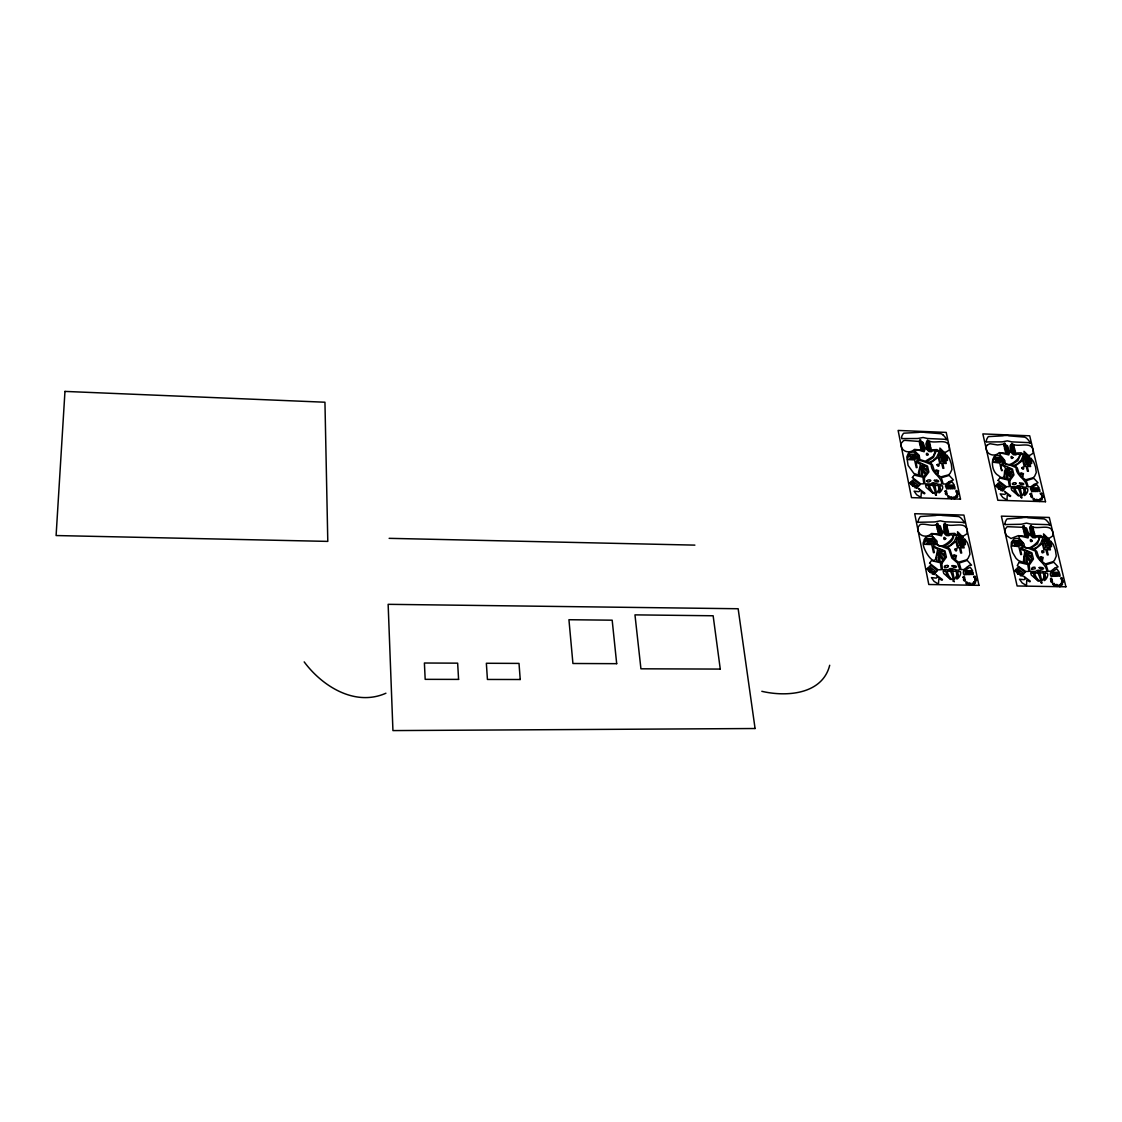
<?xml version="1.0" encoding="UTF-8"?>
<svg xmlns="http://www.w3.org/2000/svg" width="1122" height="1122" viewBox="0 0 1122 1122"><rect width="100%" height="100%" fill="white"/><g stroke="black" fill="none" stroke-linecap="round" stroke-linejoin="round"><path stroke-width="1.5" d="M1032.787 526.933C1039.505 529.584 1053.867 522.109 1052.955 535.755L1049.589 538.069L1047.583 537.887L1043.544 533.89L1044.021 537.662L1040.697 535.517L1035.143 535.853L1034.526 534.984A1.711 1.318 39.4 0 0 1033.755 532.67A1.711 1.318 39.4 0 0 1033.096 530.285A1.711 1.318 39.3 0 0 1032.338 527.733A1.669 1.29 39.2 0 0 1032.787 526.933A1.711 1.332 39.2 0 1 1032.422 527.677L1032.422 527.677M958.174 537.354L963.251 537.606M958.595 539.345L961.091 540.257L963.7 539.682M959.072 541.617L962.017 542.459L964.163 541.856M959.506 543.721L962.003 544.563L964.611 543.988M1013.503 444.564C1019.982 447.285 1034.021 440.119 1033.18 453.19L1029.87 455.35L1027.906 455.139L1023.979 451.31L1024.414 454.887L1021.188 452.797L1015.761 453.05L1015.144 452.222A1.655 1.262 36.8 0 0 1014.414 450.02A1.655 1.262 36.7 0 0 1013.783 447.748A1.655 1.262 36.7 0 0 1013.068 445.322A1.613 1.234 36.6 0 0 1013.503 444.564A1.669 1.262 36.6 0 1 1013.152 445.266L1013.152 445.266M946.673 524.661C953.462 527.438 968.342 519.682 967.164 533.609L963.63 535.951L961.568 535.769L957.529 531.716L957.908 535.531L954.556 533.357L948.833 533.707L948.216 532.824A1.725 1.36 37.8 0 0 947.501 530.482A1.725 1.36 37.7 0 0 946.884 528.069A1.725 1.36 37.6 0 0 946.197 525.489L946.673 524.661L946.365 525.348M1030.024 527.102L1030.305 533.216L1031.749 535.769L1032.072 534.619A1.711 1.318 39.4 0 1 1031.974 532.712A1.711 1.318 39.4 0 1 1031.37 530.243A1.711 1.318 39.3 0 1 1030.838 527.761L1030.22 527.326M1010.81 444.691C1008.44 446.36 1012.871 455.294 1012.759 451.843A1.655 1.262 36.8 0 1 1012.675 450.034A1.655 1.262 36.7 0 1 1012.1 447.678A1.655 1.262 36.7 0 1 1011.595 445.336L1011.329 445.182A1.613 1.234 36.6 0 1 1010.866 444.691A1.669 1.262 36.6 0 0 1011.441 445.266M943.826 524.844L943.939 531.043L945.341 533.623L945.706 532.459A1.725 1.36 37.8 0 1 945.664 530.524A1.725 1.36 37.7 0 1 945.131 528.013A1.725 1.36 37.6 0 1 944.64 525.517L943.925 524.956A1.739 1.374 37.5 0 0 944.373 525.362M829.705 665.262C822.328 694.63 786.256 697.071 761.824 691.306M1050.248 543.946L1045.311 543.651M1050.753 546.049L1045.816 545.727M1049.21 539.794L1044.316 539.444M1049.743 541.786L1044.806 541.435M945.846 455.728L940.881 455.364M946.281 457.818L941.33 457.467M946.659 459.894L941.751 459.501M945.411 453.779L940.474 453.414M1030.936 462.951L1026.125 462.559M1029.996 458.884L1025.171 458.505M1030.459 460.946L1025.662 460.609M1029.533 456.935L1024.709 456.584M929.072 441.816L929.128 441.731A1.655 1.29 34.8 0 0 929.297 441.156C936.071 444.186 950.32 436.612 949.282 449.992L945.818 452.18L943.798 451.97L939.885 448.085L940.222 451.703L936.968 449.599L931.372 449.838L930.769 448.996A1.669 1.304 35 0 0 930.082 446.766A1.669 1.304 34.9 0 0 929.507 444.466A1.669 1.304 34.8 0 0 928.834 442.012L929.002 441.886M949.268 535.082C962.396 532.557 936.071 556.133 937.08 541.211C927.179 532.08 933.518 533.637 941.442 535.825L942.789 531.814L946.309 535.531L948.946 535.685A11.248 8.906 38.3 0 1 949.268 535.082L949.478 534.857M1054.442 568.391L1050.823 571.21L1048.144 571.308L1046.041 564.815L1053.782 562.234L1058.116 566.876L1054.82 568.027M949.1 483.428L952.031 481.829L954.373 485.153L947.501 485.083L947.094 488.813A2.875 2.244 36.4 0 1 946.828 489.178L945.411 485.966L946.463 484.872M1052.464 571.869L1053.109 571.393A34.74 26.956 39.7 0 0 1053.993 570.593L1056.854 568.882L1059.294 572.318L1052.464 572.346L1052.198 576.231A2.931 2.272 40.9 0 1 1051.945 576.624C1050.711 577.451 1049.28 572.374 1051.426 572.136M1032.45 487.397L1033.096 486.962A33.674 25.764 37 0 0 1033.965 486.205L1036.77 484.634L1039.14 487.916L1032.45 487.86L1032.17 491.534A2.847 2.174 38.1 0 1 1031.917 491.899L1030.459 488.715L1031.441 487.635M965.467 570.257L966.252 569.71A35.02 27.868 38.1 0 0 967.178 568.91L970.179 567.185L972.592 570.663L965.551 570.691L965.172 574.618A2.959 2.356 39.4 0 1 964.892 575.025C963.644 576.021 962.283 570.677 964.499 570.467M947.417 484.676L948.188 484.171A33.983 26.591 35.2 0 0 949.1 483.428M1039.238 567.452L1039.337 567.423A9.299 7.237 40.8 0 1 1041.721 567.522L1042.422 567.634A1.613 1.248 40.6 0 1 1043.572 568.503L1042.899 569.191A6.353 4.937 40.5 0 1 1041.16 569.05L1040.992 569.008M952.101 565.726L952.199 565.684A9.369 7.475 39.3 0 1 954.654 565.797L955.369 565.909A1.627 1.29 39.1 0 1 956.533 566.792L955.818 567.494A6.409 5.105 38.9 0 1 954.023 567.339L953.868 567.297M1019.547 483.035L1019.646 483.007A9.004 6.914 38 0 1 1021.988 483.133L1022.675 483.245A1.557 1.192 37.8 0 1 1023.797 484.101L1023.124 484.732A6.157 4.712 37.7 0 1 1021.413 484.578L1021.258 484.536M934.374 480.202L934.486 480.174A9.088 7.139 36.2 0 1 936.884 480.3M385.912 693.228C355.127 706.86 322.379 686.412 304.188 661.896M1032.675 567.409L1032.801 567.381A8.808 6.858 40.7 0 1 1034.877 567.213L1035.269 568.7L1032.268 569.317M945.355 565.684L945.481 565.642A8.878 7.097 39.1 0 1 947.627 565.488M389.138 538.336L694.883 545.124M947.613 565.474C950.096 566.287 946.407 568.419 944.808 567.578M936.87 480.258L937.571 480.412A1.571 1.234 36.1 0 1 938.707 481.282L938.006 481.927A6.213 4.867 35.9 0 1 936.253 481.759L936.253 481.759M962.073 536.807L963.265 537.452M962.971 541.056L964.177 541.702M963.433 543.188L964.625 543.833M1048.102 538.911L1049.28 539.542M1049.098 543.104L1050.29 543.749M1049.603 545.208L1050.795 545.853M944.71 454.929L945.874 455.532M945.58 459.024L946.744 459.627M1029.842 462.11L1030.978 462.713M936.954 525.362L937.08 525.433A1.725 1.36 37.4 0 0 937.557 527.943A1.725 1.374 37.5 0 0 938.09 530.454A1.725 1.374 37.6 0 0 938.343 532.599L938.02 534.072L931.498 533.483C926.183 539.065 916.646 535.348 917.852 527.326L920.335 524.395C925.552 523.315 931.498 526.541 936.253 524.731A1.711 1.36 37.3 0 0 936.954 525.362A1.753 1.388 37.3 0 1 936.253 524.731M927.193 441.956L927.319 442.026A1.669 1.304 34.8 0 0 927.782 444.41A1.669 1.304 34.9 0 0 928.287 446.78A1.669 1.304 35 0 0 928.329 448.618L927.95 449.712L926.59 447.243L925.916 443.947L926.716 441.591A1.655 1.29 34.8 0 0 927.067 441.872L927.193 441.956A1.683 1.318 34.8 0 1 926.618 441.493M919.591 441.633L919.928 441.844A1.669 1.304 34.7 0 0 920.377 444.228A1.669 1.304 34.7 0 0 920.896 446.612A1.669 1.304 34.8 0 0 921.12 448.66L920.797 450.034L914.43 449.403C909.241 454.522 899.998 451.128 901.134 443.386L903.561 440.637L905.075 440.371L919.381 441.465M943.265 435.126L944.85 436.851A20.673 16.087 34.9 0 1 945.72 438.043L946.688 439.838L945.495 439.543A4.292 3.324 35.2 0 0 944.64 439.277L927.698 438.52A12.454 9.649 34.4 0 1 926.309 438.225L923.083 437.496L918.371 438.407A20.392 15.834 33.9 0 1 916.52 438.52L902.607 438.59A7.63 5.975 34.3 0 0 901.92 438.772L901.541 437.229A25.708 20.042 34.8 0 1 902.06 435.659L903.252 433.639A4.46 3.492 34.1 0 1 903.911 433.176L918.357 432.405A11.052 8.583 34 0 0 919.816 432.096L923.729 432.026A8.892 6.886 34.3 0 0 924.851 432.419L941.063 433.723A6.353 4.923 35 0 1 943.265 435.14M1022.927 527.312L1007.163 526.681L1004.849 529.57L1004.905 531.716L1006.476 535.559L1010.992 538.504L1018.285 535.643L1024.638 536.218L1024.905 534.773A1.711 1.318 39.3 0 1 1024.61 532.641A1.711 1.318 39.2 0 1 1024.021 530.173A1.711 1.318 39.1 0 1 1023.488 527.691L1023.25 527.564A1.697 1.318 39.1 0 1 1022.577 526.891L1022.577 526.891M1030.024 458.66L1029 458.085A9.439 7.181 37.5 0 0 1026.153 457.93M945.453 453.554L944.289 452.951A9.509 7.405 35.7 0 0 941.498 452.811M963.714 539.528L962.508 538.869A9.803 7.77 38.6 0 0 959.619 538.77M1049.771 541.589L1048.593 540.958A9.733 7.517 40.1 0 0 1045.802 540.846M946.309 457.608L945.145 456.991A9.523 7.419 35.8 0 0 942.354 456.864M1029.561 456.71L1028.411 456.121A9.425 7.167 37.4 0 0 1025.69 455.981M1030.501 460.707L1029.477 460.132A9.439 7.181 37.5 0 0 1026.644 459.978M941.919 454.789A9.509 7.405 35.7 0 1 944.71 455.041M935.958 481.338A1.571 1.234 36 0 1 934.247 480.482M942.789 458.884A9.523 7.433 35.8 0 1 945.58 459.136M1021.118 484.157A1.557 1.192 37.8 0 1 1019.435 483.316M1027.107 461.983A9.453 7.195 37.6 0 1 1029.842 462.222M960.081 540.958A9.818 7.77 38.6 0 1 962.971 541.183M960.53 543.09A9.818 7.784 38.7 0 1 963.419 543.314M953.714 566.905A1.613 1.29 39 0 1 951.975 566.021M944.556 567.676A1.431 1.136 38.9 0 1 945.411 565.965M959.184 536.695A9.803 7.756 38.5 0 1 962.073 536.919M1045.325 538.798A9.719 7.503 40.1 0 1 1048.102 539.023M1031.959 569.387A1.417 1.108 40.5 0 1 1032.745 567.69M1040.837 568.616A1.613 1.248 40.6 0 1 1039.112 567.746M1046.812 545.11A9.747 7.531 40.3 0 1 1049.603 545.334M1046.321 543.006A9.733 7.517 40.2 0 1 1049.098 543.23M1027.065 464.606C1030.515 467.145 1028.902 462.25 1027.065 464.578M1029.211 533.988L1028.018 537.957C1018.622 535.475 1015.256 534.633 1024.091 543.96C1024.204 557.48 1048.088 534.493 1035.606 537.214A11.164 8.611 39.9 0 0 1035.311 537.817L1032.745 537.662L1029.211 533.988M998.089 480.398L1006.364 486.696L1009.421 486.597L1008.341 480.076L999.786 478L998.089 480.398M1016.125 483.358C1016.616 485.461 1009.828 484.886 1013.264 482.881A8.527 6.55 37.9 0 1 1015.284 482.755L1016.125 483.358M926.814 481.128C927.361 483.568 932.733 480.553 930.11 479.907A8.597 6.774 36.1 0 0 927.922 480.034L926.828 480.987M928.427 570.719C930.713 573.594 931.891 564.366 928.427 570.719M1009.968 451.198L1008.762 454.943C999.8 452.559 996.14 451.465 1004.891 460.581C1004.891 473.372 1028.341 452.068 1016.195 454.34A10.827 8.233 37.2 0 0 1015.901 454.915L1013.404 454.733L1009.968 451.198M1011.778 545.825L1018.804 546.61L1020.782 554.619L1021.595 554.478L1020.305 548.84L1024.807 551.056L1023.264 562.36L1018.58 560.649L1016.055 558.349L1012.577 552.459L1011.118 546.638L1011.399 542.192L1014.162 538.728L1017.486 538.392L1021.413 540.846L1012.956 540.636L1011.778 545.825M935.86 557.858C934.023 567.9 920.11 545.432 923.771 541.589C923.981 535.839 931.583 534.437 934.556 538.756L925.86 538.546L924.472 544.31L931.709 544.591L933.49 552.711L934.346 552.571L933.181 546.863L937.74 549.107L935.86 557.858M911.218 484.606C913.42 487.355 914.64 478.631 911.218 484.606M992.844 462.18L999.702 463.021L1001.581 470.637L1002.395 470.511C996.21 461.296 1008.79 466.528 1004.569 470.917C1004.414 476.429 1003.909 480.539 998.215 475.405C989.197 470.497 990.768 448.169 1002.283 457.594L994.022 457.285L992.844 462.18M1060.585 578.433C1062.941 582.542 1063.165 575.628 1060.613 578.293M1060.627 583.664C1062.857 587.844 1063.404 580.761 1060.627 583.594M1060.851 585.852C1058.916 589.176 1058.004 581.799 1060.851 585.852M1061.58 581.14C1064.049 585.305 1064.035 578.111 1061.58 581.14M918.006 522.025L918.638 522.445A7.854 6.269 37.1 0 1 919.339 522.249L933.574 521.982A20.995 16.606 36.5 0 0 935.468 521.828L940.278 520.804L943.588 521.52A12.833 10.126 37.1 0 0 945.005 521.8L962.339 522.361A4.418 3.478 37.9 0 1 963.209 522.628L964.443 522.922L963.433 521.043A21.29 16.858 37.7 0 0 962.536 519.781L960.909 517.999A6.55 5.161 37.7 0 0 958.637 516.555L942.059 515.419A9.158 7.223 36.9 0 1 940.909 515.012L936.912 515.152A11.374 8.99 36.6 0 1 935.411 515.503L920.643 516.513A4.6 3.661 36.9 0 0 919.984 517.004L918.764 519.163A26.493 21.009 37.6 0 0 918.245 520.832L918.006 522.025M1055.774 585.151C1058.158 589.331 1058.284 582.122 1055.774 585.151M918.553 472.544L918.497 475.097L913.855 473.386L908.105 465.448L906.828 456.963L908.175 453.681L910.18 452.292L913.532 452.026L917.389 454.424L908.89 454.115L907.502 459.557L914.57 459.922L916.267 467.636L917.095 467.509L916.001 462.082L920.447 464.284L918.553 472.544M1050.683 581.378C1053.109 585.544 1053.151 578.349 1050.683 581.294M1052.296 579.527C1050.416 582.795 1049.407 575.516 1052.296 579.527M1052.745 584.015C1054.862 588.18 1055.634 581.238 1052.745 583.945M936.618 557.424L936.772 560.958L938.441 561.463L938.819 554.885L937.529 553.412L936.618 557.424M1025.648 578.531L1024.12 579.667L1019.491 579.19L1022.156 582.907L1026.49 585.544L1026.742 580.102L1029.842 581.799L1030.291 581.154L1023.881 576.357L1025.648 578.531M1029.183 565.165L1029.898 571.379L1035.648 571.491C1038.776 567.69 1042.885 573.566 1046.854 571.28C1045.788 562.781 1035.872 560.299 1035.466 551.168C1031.553 549.556 1022.423 545.278 1020.669 547.901L1031.889 552.823L1033.46 559.008L1029.183 565.165M1043.53 496.878C1041.244 499.907 1041.02 492.965 1043.53 496.878M1041.903 582.893L1040.809 582.472L1041.903 582.935M1043.811 552.024C1041.076 555.488 1041.02 547.522 1043.811 552.024M1038.355 500.174C1040.445 504.171 1041.104 497.495 1038.369 500.103M1040.36 498.687C1042.661 502.698 1042.997 495.854 1040.36 498.687M1040.36 493.736C1042.773 497.649 1042.717 491.001 1040.374 493.596M935.201 451.451L933.153 456.345L925.299 461.24L919.914 459.543L919.128 455.237L914.164 450.609L918.778 450.118L924.121 451.759L925.468 447.959L928.89 451.535L931.456 451.717A10.911 8.499 35.5 0 1 931.779 451.156L934.037 450.609L935.201 451.451M960.446 545.895C963.924 548.588 962.452 543.314 960.446 545.853M1032.268 540.79C1029.954 544.17 1029.421 536.597 1032.268 540.79M1032.787 529.233C1031.314 531.716 1030.585 526.302 1032.773 529.275M1033.011 536.176C1035.045 539.163 1034.708 533.792 1033.025 536.12M1033.362 531.688C1031.707 534.156 1031.356 528.686 1033.348 531.73M1034.863 499.486C1033.053 502.614 1032.03 495.587 1034.863 499.486M1034.035 534.086C1032.717 536.568 1031.749 531.197 1034.035 534.086M1035.62 500.019C1038.018 503.96 1038.187 497.228 1035.62 499.949M919.297 472.138L919.423 475.476L921.05 475.98L921.457 469.767L920.208 468.351L919.297 472.138M929.577 563.216L938.132 569.836L941.344 569.681L940.376 562.725L931.414 560.621L929.577 563.216M1030.038 494.073C1032.535 498.056 1032.338 491.113 1030.038 494.073M1030.655 496.373C1033.264 500.286 1032.773 493.61 1030.669 496.233M1030.403 526.218C1032.577 529.191 1031.805 523.778 1030.403 526.218M1009.744 480.735L1010.403 486.625L1016.013 486.808C1019.141 483.245 1023.082 488.883 1026.981 486.766C1025.943 478.617 1016.378 476.317 1015.971 467.551C1012.114 465.967 1003.349 461.843 1001.511 464.27L1012.465 469.08L1013.965 474.957L1009.744 480.735M1023.04 526.148C1025.115 529.079 1024.638 523.96 1023.068 526.036M1023.012 542.725C1021.357 545.741 1020.277 539.219 1023.012 542.725M1023.755 528.714C1025.803 531.688 1025.424 526.414 1023.769 528.672M1024.33 531.183C1026.42 534.128 1025.971 528.883 1024.33 531.127M1025.003 533.581C1027.163 536.554 1026.518 531.169 1025.003 533.581M1025.648 536.106C1027.64 539.121 1027.331 533.777 1025.662 536.05M1006.196 493.343L1004.695 494.395L1000.165 493.876L1002.759 497.425L1006.967 499.991L1007.261 494.844L1010.263 496.485L1010.712 495.896L1004.471 491.254L1006.196 493.343M1018.243 542.136C1020.529 545.783 1020.375 539.584 1018.257 542.01M1021.665 467.832C1024.148 472.264 1024.582 464.788 1021.665 467.832M1020.964 497.411L1022.03 497.873L1020.964 497.341M1049.168 548.237C1045.409 550.622 1047.261 545.208 1049.168 548.237M942.648 461.535C945.972 464.185 944.64 459.066 942.648 461.535M1012.857 542.01C1015.354 545.713 1014.653 539.205 1012.857 542.01M1015.606 542.08C1017.991 545.685 1017.752 539.345 1015.62 542.01M912.382 477.523L920.713 483.905L923.841 483.792L922.929 477.201L914.192 475.083L912.382 477.523M1011.862 446.304C1013.839 449.165 1013.503 444.158 1011.862 446.261M1012.409 448.646C1014.386 451.479 1014.008 446.542 1012.423 448.548M1012.801 444.298C1011.427 446.598 1010.613 441.549 1012.801 444.298M1012.914 457.678C1010.754 460.819 1010.137 453.625 1012.914 457.678M1013.054 450.932C1015.101 453.737 1014.583 448.786 1013.068 450.834M1013.671 453.33C1015.719 456.163 1015.27 451.156 1013.685 453.274M1042.352 560.593L1042.604 561.968L1045.466 563.945L1053.207 561.617L1054.61 560.074L1056.279 556.077L1055.437 550.229L1053.404 544.647L1050.557 540.916L1050.416 542.669A4.446 3.436 40 0 1 1050.865 543.3A3.745 2.889 40 0 1 1051.342 544.282L1051.58 546.4L1049.855 547.466L1050.416 549.836L1046.98 549.752L1048.2 554.927L1047.247 554.899L1045.802 549.387L1043.965 549.962L1042.31 543.553L1034.624 549.485L1036.77 551.463L1039.056 558.209L1040.487 556.778L1043.179 557.466L1042.352 560.593M1006.841 448.912L1005.228 448.379L1006.813 449.052M1007.486 451.198C1005.831 453.583 1005.508 448.337 1007.486 451.254M1008.103 453.597C1006.813 455.967 1005.887 450.82 1008.103 453.597M1001.862 458.87C1004.274 462.32 1003.811 456.388 1001.876 458.758M1003.98 443.695C1005.943 446.57 1005.593 441.521 1003.994 443.639M1004.667 446.135C1006.658 448.996 1006.294 443.975 1004.667 446.093M998.594 459.207C997.135 462.096 995.803 455.855 998.594 459.207M999.183 458.772C1001.413 462.264 1001.273 456.247 999.183 458.716M993.924 458.575C996.084 462.152 996.14 455.967 993.924 458.575M1022.647 476.584L1022.871 477.888L1025.662 479.795L1033.25 477.706L1034.638 476.261L1036.293 472.502L1035.522 466.948L1033.558 461.633L1030.795 458.057L1030.641 459.711A4.32 3.282 37.3 0 1 1031.076 460.329A3.632 2.763 37.3 0 1 1031.539 461.254L1031.763 463.26L1030.066 464.256L1030.613 466.5L1027.247 466.387L1028.411 471.296L1027.472 471.268L1026.097 466.009L1024.288 466.542L1022.717 460.441L1015.172 465.953L1017.247 467.86L1019.435 474.283L1020.838 472.951L1023.474 473.638L1022.647 476.584M973.728 576.862C975.958 581.028 976.519 574.099 973.756 576.708M973.616 582.164C975.986 586.427 976.252 579.092 973.616 582.164M973.784 584.366C971.638 587.746 971.035 580.242 973.784 584.366M974.681 579.597C976.855 583.833 977.627 576.68 974.695 579.527M967.809 583.103C965.271 586.441 965.285 578.938 967.809 583.103M968.595 583.664C971.077 587.872 971.035 580.663 968.595 583.58M962.872 577.381C965.257 581.561 965.453 574.52 962.9 577.241M963.461 579.836C965.649 584.029 966.323 576.989 963.489 579.681M937.782 576.946L936.183 578.096L931.428 577.62L934.065 581.378L938.441 584.057L938.876 578.545L942.003 580.256L942.48 579.611L936.029 574.745L937.782 576.946M941.835 563.398L942.382 569.696L948.286 569.808C951.54 565.965 955.734 571.911 959.829 569.597L957.389 562.851L951.877 558.125L948.721 549.219L936.674 544.563L933.462 544.633L933.574 545.909L935.93 547.368L944.976 550.902L946.407 557.157L941.835 563.398M954.682 549.429C956.996 554.156 957.893 546.302 954.696 549.345M957.571 496.653C955.131 499.753 955.088 492.67 957.571 496.653M957.711 491.632C955.523 494.788 955.06 487.677 957.711 491.632M953.223 581.084L954.345 581.561L953.223 581.084M958.623 494.241C956.519 497.355 955.986 490.272 958.623 494.241M952.648 498C949.829 501.029 950.432 493.946 952.634 498.07M953.209 497.565C955.439 501.646 955.832 494.704 953.223 497.495M946.042 531.477C947.978 534.535 947.88 529.107 946.042 531.477M945.734 538.7C943.083 541.996 943.083 534.423 945.734 538.7M946.603 526.989C945.271 529.584 944.247 524.1 946.603 526.989M946.631 534.03C948.805 536.975 948.244 531.744 946.659 533.918M947.122 529.472C945.58 532.01 944.892 526.555 947.122 529.472M949.633 496.864C947.487 500.005 946.898 492.951 949.633 496.864M940.769 534.395C939.254 536.919 938.553 531.449 940.769 534.395M944.836 491.38C947.164 495.433 947.389 488.561 944.85 491.31M945.397 493.708C947.711 497.775 947.992 490.847 945.411 493.638M944.233 523.946C946.309 526.989 945.888 521.562 944.233 523.946M1024.007 558.209L1024.204 562.753L1025.831 563.244L1026.013 556.764L1024.723 555.306L1024.007 558.209M924.36 477.86L924.865 483.834L930.629 484.017C933.883 480.426 937.894 486.121 941.905 483.975C941.078 475.728 931.316 473.428 931.162 464.522C927.193 462.895 918.357 458.744 916.394 461.184L927.501 466.065L928.876 472.025L924.36 477.86M936.688 523.862C938.651 526.835 938.553 521.674 936.702 523.764M936.141 540.664C934.051 543.721 933.616 537.059 936.141 540.664M937.333 526.47C939.409 529.486 939.03 524.128 937.347 526.414M937.852 528.967C939.843 531.982 939.563 526.723 937.866 528.855M938.469 531.407C940.474 534.423 940.194 529.121 938.497 531.295M1028.509 533.413L1028.033 535.615L1027.177 534.885A1.711 1.318 39.3 0 0 1026.392 532.599A1.711 1.318 39.2 0 0 1025.732 530.215A1.711 1.318 39.1 0 0 1024.989 527.663L1026.602 528.21L1028.509 533.413M64.964 391.41L56.1 535.545L327.792 541.393L324.945 402.223L64.964 391.41M920.335 490.623L918.764 491.688L914.121 491.17L916.674 494.774L920.924 497.369L921.372 492.151L924.43 493.82L924.907 493.217L918.623 488.519L920.335 490.623M931.26 540.075C933.476 543.847 933.476 537.256 931.26 540.075M936.996 464.817C939.072 469.248 940.46 462.026 937.01 464.732M935.397 494.76L936.491 495.195L935.397 494.718M927.81 540.467C925.987 543.469 925.187 536.863 927.81 540.467M928.553 540.005C930.713 543.749 930.965 537.326 928.567 539.934M927.571 443.008C929.619 445.869 929.24 440.764 927.571 442.966M928.062 445.378C930.194 448.225 929.549 443.106 928.062 445.322M928.595 440.974C927.01 443.288 926.506 438.169 928.595 440.974M928.301 454.536C925.58 457.552 925.86 450.413 928.301 454.536M928.651 447.692C930.741 450.609 930.18 445.364 928.651 447.692M929.226 450.118C931.232 453.036 930.895 447.804 929.226 450.118M955.509 558.77L955.72 560.173L958.609 562.178L966.645 559.822L968.132 558.251L969.969 554.198L969.282 548.265L967.36 542.613L964.527 538.841L964.331 540.622A4.488 3.548 38.4 0 1 964.78 541.253A3.773 2.987 38.4 0 1 965.243 542.249L965.425 544.394L963.63 545.474L964.135 547.873L960.6 547.788L961.694 553.034L960.713 553.006L959.394 547.41L957.487 547.999L955.972 541.505L947.894 547.508L950.039 549.514L952.185 556.358L953.7 554.913L956.463 555.6L955.509 558.77M922.915 447.959C921.541 450.399 920.671 445.154 922.915 447.959M923.476 450.385C922.102 452.839 921.246 447.566 923.476 450.385M1004.723 474.073L1004.877 478.379L1006.476 478.87L1006.686 472.741L1005.438 471.338L1004.723 474.073M919.549 440.357C921.443 443.274 921.344 438.141 919.549 440.301M918.932 456.261C917.151 459.164 916.379 452.755 918.918 456.331M920.18 442.839C922.172 445.729 921.835 440.609 920.18 442.783M920.657 445.196C922.761 448.057 922.242 442.924 920.671 445.154M1009.281 450.651L1008.804 452.727L1007.977 452.026A1.655 1.262 36.7 0 0 1007.219 449.852A1.655 1.262 36.6 0 0 1006.588 447.58A1.655 1.262 36.5 0 0 1005.873 445.154L1007.444 445.7L1009.281 450.651M913.532 456.065C911.709 458.898 911.078 452.559 913.532 456.065M914.149 455.63C916.646 459.15 916.029 452.895 914.164 455.56M908.75 455.434C911.106 458.968 910.896 452.825 908.75 455.434M937.754 473.666L937.95 474.999L940.755 476.934L948.623 474.816L950.096 473.344L951.919 469.543L951.274 463.919L949.422 458.533L946.688 454.915L946.477 456.598A4.348 3.38 35.6 0 1 946.912 457.215A3.661 2.847 35.6 0 1 947.361 458.155L947.515 460.188L945.762 461.184L946.239 463.47L942.789 463.344L943.84 468.323L942.873 468.281L941.61 462.965L939.745 463.498L938.301 457.327L930.376 462.909L932.466 464.831L934.514 471.338L936 469.992L938.693 470.679L937.754 473.666M1004.863 524.114L1005.452 524.745A7.798 6.059 38.9 0 1 1006.139 524.549L1019.968 524.283A20.827 16.073 38.3 0 0 1021.805 524.142L1026.448 523.118L1029.687 523.82A12.721 9.803 38.8 0 0 1031.09 524.1L1047.948 524.647A4.39 3.366 39.5 0 1 1048.804 524.914L1050.01 525.208L1048.972 523.343A21.122 16.311 39.3 0 0 1048.06 522.109L1046.433 520.342A6.494 4.993 39.3 0 0 1044.189 518.925L1028.033 517.803A9.088 6.998 38.7 0 1 1026.896 517.396L1023.012 517.537A11.276 8.71 38.4 0 1 1021.581 517.887L1007.247 518.897A4.558 3.534 38.7 0 0 1006.616 519.388L1005.494 521.506A26.269 20.322 39.3 0 0 1005.032 523.147L1004.863 524.114M1017.794 573.959C1020.445 576.105 1020.852 567.998 1017.794 573.959M986.21 441.521L986.785 442.124A7.559 5.792 36.3 0 1 987.458 441.942L1000.978 441.886A20.21 15.357 35.8 0 0 1002.788 441.773L1007.332 440.862L1010.501 441.577A12.342 9.355 36.2 0 0 1011.862 441.872L1028.355 442.615A4.25 3.226 36.9 0 1 1029.197 442.867L1030.361 443.162L1029.365 441.395A20.491 15.582 36.7 0 0 1028.481 440.203L1026.911 438.506A6.297 4.769 36.7 0 0 1024.709 437.131L1008.916 435.855A8.822 6.676 36.1 0 1 1007.808 435.448L1004.008 435.532A10.954 8.317 35.9 0 1 1002.591 435.841L988.58 436.598A4.418 3.38 36.1 0 0 987.949 437.061L986.841 439.053A25.483 19.425 36.7 0 0 986.378 440.609L986.21 441.521M1040.038 536.877L1037.429 543.819L1030.922 548.251L1033.264 548.953L1037.205 547.073L1040.809 543.174L1042.955 537.901L1040.038 536.877M998.552 488.912C1001.105 490.987 1001.595 483.302 998.552 488.912M942.087 531.239L941.526 533.455L940.671 532.726A1.725 1.374 37.6 0 0 939.927 530.411A1.725 1.374 37.5 0 0 939.324 527.985A1.725 1.36 37.4 0 0 938.637 525.405L940.278 525.966L942.087 531.239M1020.529 454.087L1017.949 460.623L1011.553 464.732L1013.825 465.434L1017.696 463.709L1021.244 460.062L1023.376 455.111L1020.529 454.087M1058.425 573.328L1058.831 575.656L1059.981 576.315L1059.855 573.987L1058.425 573.328M1054.484 573.412L1054.89 575.74L1056.04 576.399L1055.914 574.071L1054.484 573.412M1056.391 573.286L1056.798 575.628L1057.948 576.273L1057.822 573.945L1056.391 573.286M924.794 447.412L924.233 449.501L923.392 448.8A1.669 1.304 34.8 0 0 922.691 446.598A1.669 1.304 34.7 0 0 922.116 444.298A1.669 1.304 34.7 0 0 921.443 441.844L923.041 442.391L924.794 447.412M1052.492 573.426L1052.899 575.768L1054.049 576.413L1053.923 574.085L1052.492 573.426M1038.271 488.869L1039.785 491.717L1039.673 489.515L1038.271 488.869M1034.428 488.897L1035.929 491.745L1035.816 489.543L1034.428 488.897M1036.293 488.799L1037.794 491.646L1037.696 489.444L1036.293 488.799M929.843 572.318C932.55 574.478 933.153 566.273 929.843 572.318M1032.478 488.883L1033.979 491.731L1033.867 489.529L1032.478 488.883M1014.947 570.888C1017.458 573.216 1017.079 565.937 1014.947 570.888M912.593 486.135C915.201 488.238 915.875 480.454 912.593 486.135M953.826 534.731C953.924 540.425 948.763 544.1 944.121 546.26L946.505 546.975L950.615 545.068L954.443 541.113L956.8 535.783L953.826 534.731M995.775 485.952C998.201 488.196 997.907 481.296 995.775 485.952M936.253 450.89L933.392 457.51L926.702 461.675L929.016 462.376L933.055 460.623L936.814 456.935L939.142 451.928L936.253 450.89M967.599 571.771L967.963 574.127L969.128 574.801L969.057 572.444L967.599 571.771M969.576 571.645L969.927 574.001L971.091 574.674L971.035 572.318L969.576 571.645M971.666 571.687L972.017 574.043L973.181 574.716L973.111 572.346L971.666 571.687M965.551 571.785L965.902 574.155L967.066 574.815L967.01 572.458L965.551 571.785M1032.338 559.051L1031.132 560.748L1025.157 554.058L1028.355 555.404L1032.338 559.051M951.414 486.05L951.751 488.294L952.887 488.94L952.844 486.696L951.414 486.05M953.462 486.121L953.798 488.351L954.92 488.996L954.878 486.766L953.462 486.121M947.487 486.121L947.824 488.365L948.96 489.01L948.917 486.78L947.487 486.121M949.493 486.135L949.829 488.379L950.965 489.024L950.909 486.794L949.493 486.135M927.01 569.205C929.535 571.547 929.325 564.184 927.01 569.205M1012.857 474.985L1011.665 476.584L1005.873 470.16L1012.857 474.985M909.844 483.147C912.298 485.419 912.158 478.421 909.844 483.147M1026.854 558.728L1027.457 563.286L1028.593 563.581L1030.248 562.08L1027.051 557.915L1026.854 558.728M945.257 557.213L943.953 558.924L938.02 552.136L941.274 553.511L945.257 557.213M1007.5 474.606L1008.047 478.926L1009.169 479.234L1010.796 477.832L1007.696 473.849L1007.5 474.606M927.74 472.053L926.463 473.666L920.699 467.145L923.869 468.491L927.74 472.053M1045.508 577.031C1040.725 585.025 1049.533 577.521 1047.443 573.188L1044.891 573.216L1045.508 577.031M1044.091 577.087L1041.763 581.224L1040.15 573.693L1040.964 572.851L1043.404 572.977L1044.091 577.087M939.619 556.877L940.096 561.491L941.26 561.799L943.013 560.285L939.843 556.063L939.619 556.877M1042.352 558.041L1041.37 561.196L1039.701 559.275L1041.37 557.283L1042.352 558.041M1025.62 492.193C1020.894 499.697 1029.547 492.74 1027.542 488.589L1025.045 488.575L1025.62 492.193M922.228 471.661L922.677 476.037L923.813 476.345L925.538 474.929L922.452 470.889L922.228 471.661M1024.232 492.221L1021.932 496.106L1020.417 488.954L1021.202 488.182L1023.601 488.322L1024.232 492.221M1022.661 474.171L1021.679 477.145L1020.066 475.293L1021.707 473.442L1022.661 474.171M956.8 575.488L954.289 579.681L952.859 572.038L953.714 571.196L956.225 571.322L956.8 575.488M958.258 575.432C953.111 583.496 962.353 576.035 960.376 571.547L957.739 571.561L958.258 575.432M955.593 556.189L954.471 559.387L952.816 557.438L954.598 555.418L955.593 556.189M1044.035 540.692L1045.858 547.227L1044.316 548.448L1042.548 541L1043.165 539.43L1044.035 540.692M938.918 489.501L936.435 493.442L935.089 486.191L935.916 485.405L938.385 485.56L938.918 489.501M940.348 489.487C936.337 495.77 941.428 492.053 942.732 487.93L942.438 485.826L939.857 485.812L940.348 489.487M937.852 471.226L936.73 474.241L935.131 472.362L936.884 470.483L937.852 471.226M1024.414 457.762L1026.167 463.975L1024.638 465.111L1022.969 458.028L1023.587 456.542L1024.414 457.762M957.823 538.602L959.52 545.236L957.893 546.47L956.309 538.925L956.982 537.326L957.823 538.602M940.138 454.606L941.751 460.904L940.152 462.054L938.637 454.887L939.31 453.386L940.138 454.606M1025.059 572.248L1021.974 576.175L1023.04 572.823L1017.079 568.083L1018.804 567.269L1025.059 572.248M1005.649 487.383L1002.619 491.057L1003.685 487.902L997.879 483.33L999.562 482.586L1005.649 487.383M937.361 570.579L934.079 574.562L935.271 571.168L929.282 566.344L931.078 565.544L937.361 570.579M919.956 484.606L916.716 488.322L917.908 485.125L912.074 480.482L913.841 479.739L919.956 484.606M1022.128 573.707C1019.267 579.443 1019.561 571.449 1022.128 573.707M1002.773 488.715C999.94 494.115 1000.305 486.541 1002.773 488.715M934.303 572.052C931.232 577.872 931.695 569.78 934.303 572.052M916.954 485.952C913.925 491.324 914.444 483.764 916.954 485.952M1038.201 570.832L1037.612 571.94L1039.098 573.146L1040.052 571.996L1038.201 570.832M1018.524 486.219L1017.934 487.271L1019.379 488.435L1020.319 487.341L1018.524 486.219M950.937 569.149L950.292 570.271L951.793 571.505L952.802 570.327L950.937 569.149M1046.363 537.508L1044.75 537.817L1044.259 535.124L1046.363 537.508M1017.892 570.228C1012.914 575.32 1021.539 571.575 1017.892 570.228M933.224 483.428L932.578 484.494L934.037 485.672L935.033 484.564L933.224 483.428M1025.943 552.543L1027.387 553.861L1028.579 552.052L1026.868 551.393L1025.943 552.543M1026.728 454.775L1025.143 455.041L1024.667 452.475L1026.728 454.775M998.664 485.363C993.783 490.16 1002.212 486.653 998.664 485.363M960.334 535.39L958.665 535.699L958.23 532.964L960.334 535.39M1006.658 468.73L1008.047 470.006L1009.239 468.309L1007.556 467.65L1006.658 468.73M987.178 445.097L986.154 446.696C985.256 454.186 994.176 457.762 999.267 452.629L1005.48 453.246L1005.747 451.886A1.655 1.262 36.7 0 1 1005.466 449.866A1.655 1.262 36.6 0 1 1004.905 447.51A1.655 1.262 36.5 0 1 1004.4 445.154A1.655 1.262 36.4 0 1 1003.405 444.172L997.598 444.957L989.913 443.709L987.178 445.097M1029.533 552.487L1028.383 554.282L1031.735 556.793L1031.272 553.861L1029.533 552.487M938.876 550.607L940.306 551.94L941.596 550.117L939.857 549.443L938.876 550.607M942.592 451.591L940.965 451.857L940.559 449.263L942.592 451.591M1018.986 562.417L1017.275 565.628L1025.789 571.505L1028.902 571.35L1027.752 564.492L1018.986 562.417M1010.165 468.744L1009.029 470.413L1012.282 472.839L1011.848 470.048L1010.165 468.744M921.541 465.714L922.929 466.99L924.205 465.279L922.508 464.62L921.541 465.714M942.564 550.565L941.33 552.375L944.696 554.927L944.317 551.94L942.564 550.565M925.145 465.714L923.939 467.411L927.207 469.88L926.856 467.047L925.145 465.714M967.318 567.045L963.91 569.541L961.147 569.625L959.184 563.048L967.22 560.439L971.54 565.151L969.422 565.32L967.318 567.045M1034.049 484.466L1030.852 486.752L1028.243 486.808L1026.223 480.637L1033.825 478.295L1038.018 482.755L1034.049 484.466M949.24 481.661L945.888 483.975L943.195 484.017L941.316 477.776L949.198 475.419L953.377 479.921L949.24 481.661M949.731 571.126L947.234 571.154C947.473 576.638 957.08 586.764 950.937 572.01L949.731 571.126M1037.093 572.781L1034.666 572.809C1035.045 578.209 1044.666 588.237 1038.285 573.651L1037.093 572.781M755.078 728.515L392.938 730.59L388.142 604.323L738.15 608.741L755.078 728.515M458.589 679.399L425.182 679.343L424.397 663.018L457.65 663.158L458.589 679.399M520.229 679.511L487.425 679.455L486.359 663.27L519.009 663.411L520.229 679.511M720.268 669.077L640.928 668.81L634.968 614.87L713.143 615.768L720.268 669.077M932.031 485.279L929.591 485.265C929.801 490.496 939.1 500.174 933.209 486.135L932.031 485.279M1017.416 488.056L1015.045 488.042C1015.396 493.203 1024.681 502.712 1018.594 488.897L1017.416 488.056M616.693 663.677L572.921 663.495L568.938 619.723L612.177 620.186L616.693 663.677M978.959 585.333L928.792 584.492L914.711 513.708L963.924 515.082L978.959 585.333M1065.9 586.792L1017.121 585.979L1001.385 516.134L1049.28 517.466L1065.9 586.792M934.009 542.038L928.329 541.912A2.314 1.837 37.8 0 0 926.926 543.427L936.043 543.637A2.314 1.837 37.9 0 0 934.009 542.038M1020.978 544.086L1015.452 543.96A2.286 1.781 39.5 0 0 1014.134 545.46L1022.998 545.657A2.286 1.781 39.6 0 0 1020.978 544.086M960.502 499.136L911.499 497.635L898.119 430.441L946.225 432.405L960.502 499.136M1045.508 501.716L997.823 500.272L982.858 433.905L1029.701 435.813L1045.508 501.716M916.842 457.538L911.288 457.327A2.244 1.753 34.9 0 0 909.9 458.744L918.806 459.08A2.244 1.753 35 0 0 916.842 457.538M1001.848 460.651L996.434 460.455A2.216 1.711 36.8 0 0 995.144 461.857L1003.811 462.18A2.216 1.697 36.9 0 0 1001.848 460.651M1033.278 572.991L1030.683 572.879L1031.328 575.081L1038.285 581.014L1034.456 576.834L1033.278 572.991M945.804 571.336L943.139 571.21L943.742 573.454L950.713 579.471L946.898 575.235L945.804 571.336M1013.685 488.196L1011.146 488.056L1011.764 490.146L1018.538 495.868L1014.821 491.857L1013.685 488.196M928.203 485.433L925.58 485.279L926.155 487.397L932.943 493.189L929.24 489.136L928.203 485.433"/></g></svg>
